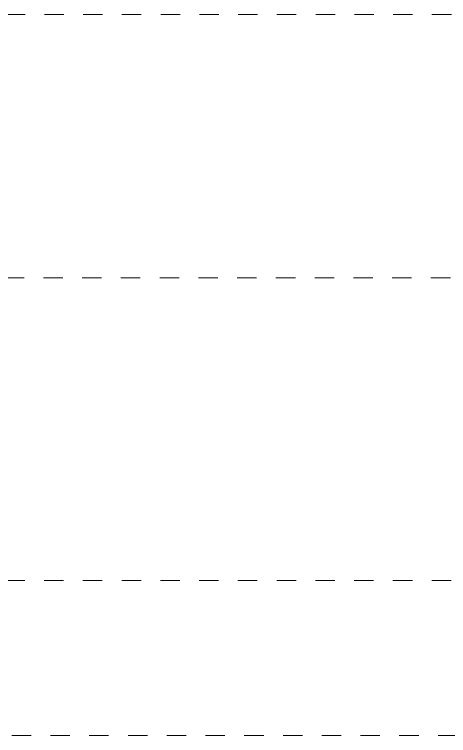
# Model space of a CAD drawing. Header units: millimetres. Extents: x -490789 to -449459, y 209001 to 327650.
# Drawn here: x -479608 to -476446, y 256131 to 261382 of the extents above; entities that cross this region are included whole.
import ezdxf

# ---------------------------------------------------------------- set-up
doc = ezdxf.new("R2010")
doc.units = ezdxf.units.MM
doc.header["$MEASUREMENT"] = 0
doc.linetypes.add('Штриховая', pattern=[282.222223, 141.111112, -141.111112])
doc.layers.add('Line 0.25_Ном_пера__7_Ном_пера__7_Ном_пера__7_Ном_пера__7_Ном_пера__7_Ном_пера__7_Ном_пера__7_Ном_пера__7_Ном_пера__7_Ном_пера__7_Ном_пера__7_Ном._пера__7_Ном._пера__7_Ном._пера__7_Ном._пера__7_Ном._пера__102_Ном._пера__102', color=102, linetype='Continuous', lineweight=18)

msp = doc.modelspace()

# ---------------------------------------------------------------- linework, layer by layer
at = {"layer": 'Line 0.25_Ном_пера__7_Ном_пера__7_Ном_пера__7_Ном_пера__7_Ном_пера__7_Ном_пера__7_Ном_пера__7_Ном_пера__7_Ном_пера__7_Ном_пера__7_Ном_пера__7_Ном._пера__7_Ном._пера__7_Ном._пера__7_Ном._пера__7_Ном._пера__102_Ном._пера__102', "linetype": 'Штриховая'}
for p, q in [((-475861.6, 261382.4), (-482771.1, 261382.4)), ((-474457.6, 259464.3), (-482811.1, 259464.3)), ((-482777.8, 257260), (-474531.7, 257260)), ((-475534.8, 256130.8), (-482756.7, 256130.8))]:
    msp.add_line(p, q, dxfattribs=at)

doc.saveas('drawing.dxf')
